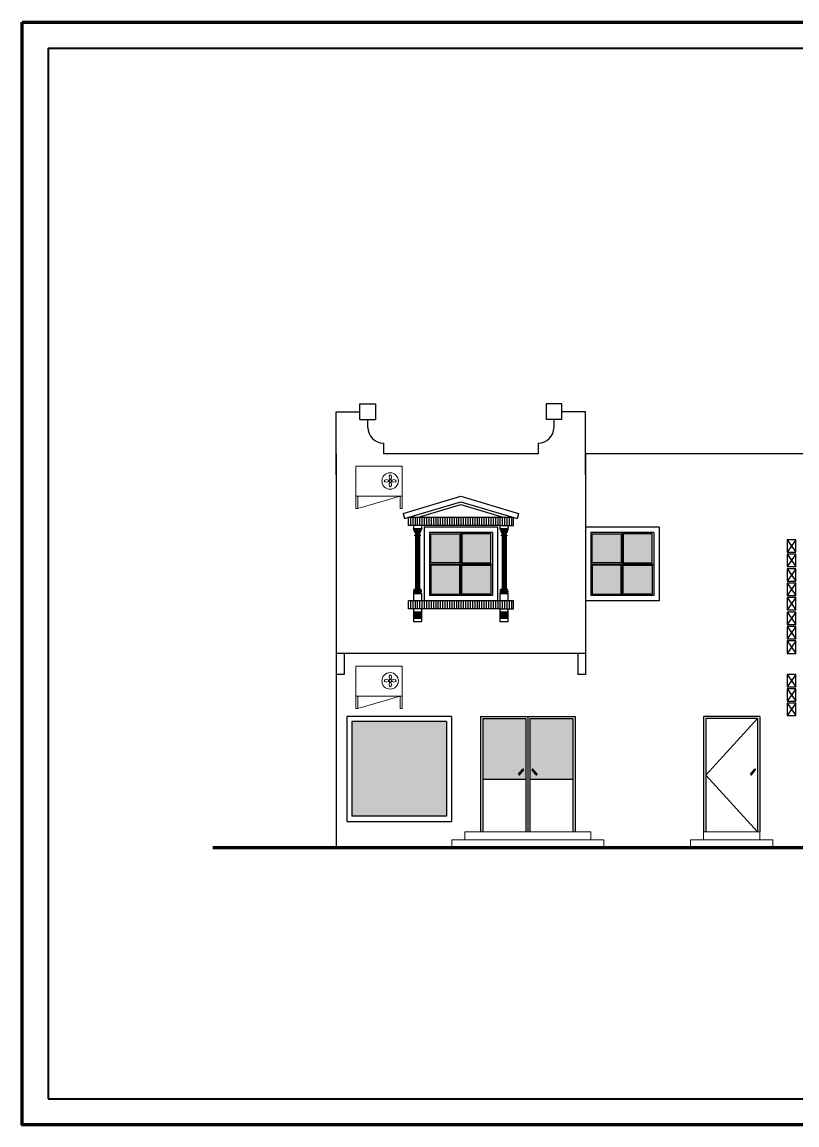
# Model space of a CAD drawing. Extents: x -110 to 3211, y -163 to 893.
# Drawn here: x 207.62 to 222.38, y 78.77 to 99.77 of the extents above; entities that cross this region are included whole.
import ezdxf

# ---------------------------------------------------------------- set-up
doc = ezdxf.new("R2010")
doc.units = 0
doc.header["$LTSCALE"] = 0.8
doc.header["$MEASUREMENT"] = 0
doc.linetypes.add('CONTINU', pattern=[0])
doc.layers.get('0').update_dxf_attribs({"color": 5, "linetype": 'CONTINUOUS'})
for name, color, linetype in [('Cotation', 11, 'CONTINUOUS'), ('facades', 7, 'CONTINUOUS'), ('H-CARTOUCHE', 7, 'CONTINUOUS'), ('habillage', 9, 'CONTINUOUS'), ('MARQU', 9, 'CONTINUOUS'), ('Mur', 7, 'CONTINUOUS'), ('POWER', 5, 'CONTINUOUS'), ('SEUIL', 6, 'CONTINUOUS')]:
    doc.layers.add(name, color=color, linetype=linetype)

# ---------------------------------------------------------------- blocks, each defined once
blk = doc.blocks.new('A$C5A900A57')
for centre in [(0.071, 0.071), (0.329, 0.071)]:
    blk.add_circle(centre, 0.0422)
for centre, radius, start, end in [((0.071, 0.071), 0.0712, 83.91299, 21.09835), ((0.064, -0.056), 0.169, 62.96143, 88.05007), ((0.064, -0.056), 0.198, 62.96143, 88.05007), ((0.2, 0.112), 0.0642, 193.83944, 346.16056), ((0.2, 0.21), 0.129, 242.96143, 297.03857), ((0.2, 0.21), 0.1, 242.96143, 297.03857), ((0.335, -0.056), 0.198, 91.94993, 117.03857), ((0.329, 0.071), 0.0712, 158.90165, 96.08701), ((0.335, -0.056), 0.169, 91.94993, 117.03857)]:
    blk.add_arc(centre, radius, start, end)
blk = doc.blocks.new('A$C25567669')
for p, q in [((0.023, 0.571), (0.544, 0.571)), ((0.664, 0.571), (0.023, 0.571)), ((0.664, 0.524), (0.023, 0.524)), ((0.047, 0.501), (0.047, 0.478)), ((0.64, 0.478), (0.047, 0.478)), ((0.544, 0.084), (0.144, 0.084)), ((0.544, 0.055), (0.144, 0.055)), ((0.144, 0.055), (0.144, 0.044)), ((0.544, 0.044), (0.144, 0.044)), ((0.544, 0.015), (0.144, 0.015)), ((0.544, 0.055), (0.544, 0.044)), ((0.64, 0.501), (0.64, 0.478))]:
    blk.add_line(p, q)
for centre, radius, start, end in [((0.023, 0.548), 0.0234, 90, 270), ((0.023, 0.501), 0.0234, 0, 90), ((0.08, 0.48), 0.0331, 184.08789, 296.54479), ((-0.008, 0.157), 0.18, 336.34439, 52.0232), ((0.151, 0.022), 0.0234, 109.05308, 343.00259), ((0.144, 0.07), 0.0145, 90, 270), ((0.536, 0.022), 0.0234, 196.99741, 70.94692), ((0.696, 0.157), 0.18, 127.9768, 203.65561), ((0.544, 0.07), 0.0145, 270, 90), ((0.607, 0.48), 0.0331, 243.45521, 355.91211), ((0.664, 0.501), 0.0234, 90, 180), ((0.664, 0.548), 0.0234, 270, 90)]:
    blk.add_arc(centre, radius, start, end)
at = {"extrusion": (0, 0, -1)}
blk.add_ellipse((0.344, 0.215), major_axis=(0, 0.101), ratio=0.483441, dxfattribs=at)
blk.add_open_spline([(0.344, 0.345), (0.359, 0.345), (0.374, 0.338), (0.395, 0.318), (0.403, 0.305), (0.424, 0.253), (0.426, 0.204), (0.408, 0.128), (0.393, 0.097), (0.339, 0.079), (0.315, 0.088), (0.286, 0.118), (0.277, 0.138), (0.26, 0.206), (0.263, 0.262), (0.293, 0.321), (0.308, 0.338), (0.334, 0.345), (0.339, 0.345), (0.344, 0.345)], degree=3, knots=[0, 0, 0, 0, 0.434617, 0.434617, 0.869235, 0.869235, 2.037136, 2.037136, 2.983222, 2.983222, 3.603926, 3.603926, 4.22463, 4.22463, 5.529591, 5.529591, 6.152657, 6.152657, 6.283185, 6.283185, 6.283185, 6.283185])
at = {"xscale": -1.399999999999977, "yscale": 1.400000000000006, "zscale": 1.4}
blk.add_blockref('A$C5A900A57', (0.623, 0.278), dxfattribs=at)
blk = doc.blocks.new('A$C3EC644C7')
for p, q in [((0, 0.096), (0, 0.11)), ((0, 0), (0, 0.036)), ((0.489, 0.127), (0.017, 0.127)), ((0.489, 0.079), (0.017, 0.079)), ((0.017, 0.079), (0.017, 0.053)), ((0.471, 0.279), (0.035, 0.279)), ((0.471, 0.244), (0.035, 0.244)), ((0.47, 0.198), (0.036, 0.198)), ((0.453, 0.297), (0.053, 0.297)), ((0.489, 0.079), (0.489, 0.053)), ((0.506, 0.096), (0.506, 0.11)), ((0.506, 0), (0.506, 0.036)), ((0.506, 0), (0, 0))]:
    blk.add_line(p, q)
for centre, radius, start, end in [((0.017, 0.11), 0.0165, 90, 180), ((0.017, 0.096), 0.0165, 180, 270), ((0.017, 0.036), 0.0165, 90, 180), ((0.036, 0.162), 0.0355, 90, 270), ((0.035, 0.261), 0.0173, 90, 270), ((0.053, 0.279), 0.0184, 90, 180), ((0.029, 0.221), 0.024, 286.81306, 77.6819), ((0.453, 0.279), 0.0184, 0, 90), ((0.476, 0.221), 0.024, 102.3181, 253.18694), ((0.47, 0.162), 0.0355, 270, 90), ((0.471, 0.261), 0.0173, 270, 90), ((0.489, 0.11), 0.0165, 0, 90), ((0.489, 0.096), 0.0165, 270, 0), ((0.489, 0.036), 0.0165, 0, 90)]:
    blk.add_arc(centre, radius, start, end)
blk = doc.blocks.new('A$C0AA050A8')
at = {"layer": 'POWER', "color": 42}
for p, q in [((0.072, 1.836), (0.072, 0.146)), ((0.092, 1.837), (0.092, 0.146)), ((0.099, 1.836), (0.099, 0.146)), ((0.119, 1.837), (0.119, 0.146)), ((0.126, 1.837), (0.126, 0.146)), ((0.145, 1.836), (0.145, 0.146)), ((0.152, 1.837), (0.152, 0.146)), ((0.172, 1.836), (0.172, 0.146)), ((0.178, 1.836), (0.178, 0.146)), ((0.198, 1.836), (0.198, 0.146)), ((0.072, 0.146), (0.092, 0.146)), ((0.099, 0.146), (0.119, 0.146)), ((0.126, 0.146), (0.145, 0.146)), ((0.152, 0.146), (0.172, 0.146)), ((0.178, 0.146), (0.198, 0.146))]:
    blk.add_line(p, q, dxfattribs=at)
for centre in [(0.082, 1.836), (0.109, 1.836), (0.136, 1.835), (0.162, 1.835), (0.188, 1.835)]:
    blk.add_arc(centre, 0.00999, 6.0367, 173.0529, dxfattribs=at)
at = {"color": 5, "xscale": -0.3938284899627433, "yscale": 0.3938284899519431, "zscale": 0.3938284899538318}
blk.add_blockref('A$C25567669', (0.271, 1.846), dxfattribs=at)
at = {"color": 30, "xscale": -0.4739457226066861, "yscale": 0.4739457225936121, "zscale": 0.4739457225959396}
blk.add_blockref('A$C3EC644C7', (0.252, 0), dxfattribs=at)

msp = doc.modelspace()

# ---------------------------------------------------------------- hatches: boundary and pattern name
at = {"layer": 'Cotation', "linetype": 'CONTINU', "lineweight": 15}
h = msp.add_hatch(color=1, dxfattribs=at)
h.set_gradient(color1=(0, 0, 255), one_color=1, tint=1, name='HEMISPHERICAL')
h.paths.add_polyline_path([(215.412, 90.023), (215.962, 90.023), (215.962, 89.473), (215.412, 89.473)])
h.paths.add_polyline_path([(215.412, 89.427), (215.962, 89.427), (215.962, 88.877), (215.412, 88.877)])
h = msp.add_hatch(color=1, dxfattribs=at)
h.set_gradient(color1=(0, 0, 255), one_color=1, tint=1, name='HEMISPHERICAL')
h.paths.add_polyline_path([(216.001, 90.023), (216.552, 90.023), (216.552, 89.473), (216.001, 89.473)])
h.paths.add_polyline_path([(216.001, 89.427), (216.552, 89.427), (216.552, 88.877), (216.001, 88.877)])
h = msp.add_hatch(color=1, dxfattribs=at)
h.set_gradient(color1=(0, 0, 255), one_color=1, tint=1, name='HEMISPHERICAL')
h.paths.add_polyline_path([(218.487, 90.023), (219.038, 90.023), (219.038, 89.473), (218.487, 89.473)])
h.paths.add_polyline_path([(218.487, 89.427), (219.038, 89.427), (219.038, 88.877), (218.487, 88.877)])
h = msp.add_hatch(color=1, dxfattribs=at)
h.set_gradient(color1=(0, 0, 255), one_color=1, tint=1, name='HEMISPHERICAL')
h.paths.add_polyline_path([(219.077, 90.023), (219.627, 90.023), (219.627, 89.473), (219.077, 89.473)])
h.paths.add_polyline_path([(219.077, 89.427), (219.627, 89.427), (219.627, 88.877), (219.077, 88.877)])
h = msp.add_hatch(color=1, dxfattribs=at)
h.set_gradient(color1=(0, 0, 255), one_color=1, tint=1, name='HEMISPHERICAL')
h.paths.add_polyline_path([(213.905, 84.65), (215.705, 84.65), (215.705, 86.45), (213.905, 86.45)])
h = msp.add_hatch(color=1, dxfattribs=at)
h.set_gradient(color1=(0, 0, 255), one_color=1, tint=1, name='HEMISPHERICAL')
h.paths.add_polyline_path([(217.216, 86.51), (216.396, 86.51), (216.396, 85.35), (217.216, 85.35)])
h.paths.add_polyline_path([(217.161, 85.546, -0.434467), (217.177, 85.533), (217.097, 85.435, -0.434467), (217.081, 85.447)], flags=16)
h.paths.add_polyline_path([(217.296, 86.51), (217.296, 85.35), (218.116, 85.35), (218.116, 86.51)])
h.paths.add_polyline_path([(217.416, 85.435, 0.434467), (217.432, 85.447), (217.351, 85.546, 0.434467), (217.336, 85.533)], flags=16)
at = {"layer": 'habillage'}
h = msp.add_hatch(dxfattribs=at)
h.set_pattern_fill('ANSI31', color=256, scale=0.35, angle=45, style=0)
h.set_pattern_definition([(90, (336.957275, 72.53686), (-0.04375, 7e-18), [])])
h.paths.add_polyline_path([(214.981, 90.336), (214.981, 90.186), (215.081, 90.186), (215.231, 90.186), (216.531, 90.186), (216.681, 90.186), (216.981, 90.186), (216.981, 90.336)])
h = msp.add_hatch(dxfattribs=at)
h.set_pattern_fill('ANSI31', color=256, scale=0.35, angle=45, style=0)
h.set_pattern_definition([(90, (336.957275, 70.950856), (-0.04375, 7e-18), [])])
h.paths.add_polyline_path([(214.981, 88.75), (214.981, 88.6), (215.081, 88.6), (215.231, 88.6), (216.531, 88.6), (216.681, 88.6), (216.981, 88.6), (216.981, 88.75)])

# ---------------------------------------------------------------- linework, layer by layer
at = {"color": 5, "lineweight": 40}
for p, q in [((208.12, 99.27), (208.12, 79.27)), ((208.12, 99.27), (236.82, 99.27)), ((208.12, 79.27), (236.82, 79.27))]:
    msp.add_line(p, q, dxfattribs=at)
at = {"ltscale": 0.2}
for p, q in [((214.881, 90.41), (215.981, 90.74)), ((215.981, 90.74), (217.081, 90.41)), ((214.909, 90.315), (215.981, 90.636)), ((215.155, 90.336), (215.981, 90.584)), ((215.981, 90.636), (217.052, 90.315)), ((215.981, 90.584), (216.807, 90.336)), ((214.881, 90.41), (214.909, 90.315)), ((217.081, 90.41), (217.052, 90.315)), ((216.681, 90.15), (215.281, 90.15)), ((215.281, 90.15), (215.281, 88.75)), ((216.681, 90.15), (216.681, 88.75)), ((216.581, 90.05), (215.381, 90.05)), ((215.381, 90.05), (215.381, 88.85)), ((215.981, 90.05), (215.981, 88.85)), ((216.581, 90.05), (216.581, 88.85)), ((215.381, 89.45), (216.581, 89.45)), ((215.083, 88.891), (215.081, 88.891)), ((215.225, 88.891), (215.231, 88.891)), ((216.581, 88.85), (215.381, 88.85)), ((216.733, 88.891), (216.731, 88.891)), ((216.875, 88.891), (216.881, 88.891)), ((216.781, 88.75), (215.181, 88.75))]:
    msp.add_line(p, q, dxfattribs=at)
for p, q in [((214.981, 90.186), (214.981, 90.336)), ((216.981, 90.336), (214.981, 90.336)), ((216.981, 90.186), (216.981, 90.336)), ((215.081, 90.186), (215.081, 90.123)), ((215.231, 90.186), (215.231, 90.123)), ((216.731, 90.186), (215.231, 90.186)), ((216.731, 90.186), (216.881, 90.186)), ((216.731, 90.123), (216.731, 90.186)), ((216.881, 90.123), (216.881, 90.186)), ((215.081, 88.891), (215.081, 88.75)), ((215.231, 88.891), (215.231, 88.75)), ((216.731, 88.75), (216.731, 88.891)), ((216.881, 88.75), (216.881, 88.891)), ((214.981, 88.6), (214.981, 88.75)), ((216.981, 88.75), (214.981, 88.75)), ((216.981, 88.6), (216.981, 88.75)), ((215.081, 88.6), (215.081, 88.35)), ((215.231, 88.6), (215.231, 88.35)), ((216.731, 88.6), (215.231, 88.6)), ((216.731, 88.6), (216.881, 88.6)), ((216.731, 88.35), (216.731, 88.6)), ((216.881, 88.35), (216.881, 88.6)), ((215.231, 88.35), (215.081, 88.35)), ((216.881, 88.35), (216.731, 88.35))]:
    msp.add_line(p, q)
at = {"color": 3, "lineweight": 90}
msp.add_line((211.254, 84.05), (228.308, 84.05), dxfattribs=at)
at = {"color": 5, "lineweight": 100}
msp.add_lwpolyline([(207.62, 99.77), (237.32, 99.77), (237.32, 78.77), (207.62, 78.77)], close=True, dxfattribs=at)
at = {"color": 9, "ltscale": 0.2}
for points in [[(215.41, 90.023), (215.96, 90.023), (215.96, 89.473), (215.41, 89.473)], [(216.55, 90.023), (215.999, 90.023), (215.999, 89.473), (216.55, 89.473)], [(215.41, 88.877), (215.96, 88.877), (215.96, 89.427), (215.41, 89.427)], [(216.55, 88.877), (215.999, 88.877), (215.999, 89.427), (216.55, 89.427)]]:
    msp.add_lwpolyline(points, close=True, dxfattribs=at)
at = {"ltscale": 0.2}
for points in [[(218.485, 90.023), (219.036, 90.023), (219.036, 89.473), (218.485, 89.473)], [(219.625, 90.023), (219.075, 90.023), (219.075, 89.473), (219.625, 89.473)], [(218.485, 88.877), (219.036, 88.877), (219.036, 89.427), (218.485, 89.427)], [(219.625, 88.877), (219.075, 88.877), (219.075, 89.427), (219.625, 89.427)]]:
    msp.add_lwpolyline(points, close=True, dxfattribs=at)
at = {"layer": 'facades', "color": 9, "ltscale": 2}
for p, q in [((215.231, 88.527), (215.081, 88.527)), ((215.231, 88.517), (215.081, 88.517)), ((215.231, 88.507), (215.081, 88.507)), ((215.231, 88.497), (215.081, 88.497)), ((215.231, 88.487), (215.081, 88.487)), ((215.231, 88.472), (215.081, 88.472)), ((215.231, 88.462), (215.081, 88.462)), ((215.231, 88.452), (215.081, 88.452)), ((215.231, 88.442), (215.081, 88.442)), ((215.231, 88.432), (215.081, 88.432)), ((215.231, 88.422), (215.081, 88.422)), ((215.231, 88.412), (215.081, 88.412)), ((216.881, 88.527), (216.731, 88.527)), ((216.881, 88.517), (216.731, 88.517)), ((216.881, 88.507), (216.731, 88.507)), ((216.881, 88.497), (216.731, 88.497)), ((216.881, 88.487), (216.731, 88.487)), ((216.881, 88.472), (216.731, 88.472)), ((216.881, 88.462), (216.731, 88.462)), ((216.881, 88.452), (216.731, 88.452)), ((216.881, 88.442), (216.731, 88.442)), ((216.881, 88.432), (216.731, 88.432)), ((216.881, 88.422), (216.731, 88.422)), ((216.881, 88.412), (216.731, 88.412))]:
    msp.add_line(p, q, dxfattribs=at)
at = {"layer": 'H-CARTOUCHE'}
for p, q in [((215.081, 90.186), (214.981, 90.186)), ((215.231, 90.123), (215.081, 90.123)), ((216.881, 90.123), (216.731, 90.123)), ((216.881, 90.186), (216.981, 90.186)), ((215.081, 88.6), (214.981, 88.6)), ((215.231, 88.537), (215.081, 88.537)), ((215.231, 88.477), (215.081, 88.477)), ((216.881, 88.537), (216.731, 88.537)), ((216.881, 88.477), (216.731, 88.477)), ((216.881, 88.6), (216.981, 88.6))]:
    msp.add_line(p, q, dxfattribs=at)
at = {"layer": 'habillage'}
for p, q in [((215.231, 90.186), (215.081, 90.186)), ((215.231, 88.6), (215.081, 88.6))]:
    msp.add_line(p, q, dxfattribs=at)
at = {"layer": 'MARQU', "color": 42, "lineweight": 15}
for p, q in [((214.016, 90.505), (214.824, 90.741)), ((214.016, 86.698), (214.824, 86.934))]:
    msp.add_line(p, q, dxfattribs=at)
for points in [[(213.98, 91.315), (214.861, 91.315), (214.861, 90.741), (213.98, 90.741)], [(213.98, 90.741), (214.016, 90.741), (214.016, 90.505), (213.98, 90.505)], [(214.824, 90.741), (214.861, 90.741), (214.861, 90.505), (214.824, 90.505)], [(213.98, 87.507), (214.861, 87.507), (214.861, 86.934), (213.98, 86.934)], [(213.98, 86.934), (214.016, 86.934), (214.016, 86.698), (213.98, 86.698)], [(214.824, 86.934), (214.861, 86.934), (214.861, 86.698), (214.824, 86.698)]]:
    msp.add_lwpolyline(points, close=True, dxfattribs=at)
for centre, radius in [((214.633, 91.032), 0.157), ((214.635, 91.034), 0.023), ((214.633, 87.225), 0.157), ((214.635, 87.227), 0.023)]:
    msp.add_circle(centre, radius, dxfattribs=at)
for centre, major_axis in [((214.635, 91.102), (0, -0.0454)), ((214.566, 91.034), (0.0454, 0)), ((214.635, 90.965), (0, 0.0454)), ((214.703, 91.034), (-0.0454, 0)), ((214.566, 87.227), (0.0454, 0)), ((214.635, 87.295), (0, -0.0454)), ((214.635, 87.158), (0, 0.0454)), ((214.703, 87.227), (-0.0454, 0))]:
    msp.add_ellipse(centre, major_axis=major_axis, ratio=0.50375, dxfattribs=at)
at = {"layer": 'Mur', "linetype": 'Continuous', "lineweight": 30, "ltscale": 0.8}
for p, q in [((214.055, 92.2), (214.055, 92.5)), ((214.055, 92.5), (214.355, 92.5)), ((214.355, 92.5), (214.355, 92.2)), ((217.606, 92.5), (217.606, 92.2)), ((217.906, 92.5), (217.606, 92.5)), ((217.906, 92.2), (217.906, 92.5)), ((213.605, 91.15), (213.605, 92.35)), ((213.605, 92.35), (214.055, 92.35)), ((214.055, 92.2), (214.355, 92.2)), ((214.205, 92.05), (214.205, 92.2)), ((217.906, 92.2), (217.606, 92.2)), ((217.756, 92.05), (217.756, 92.2)), ((218.356, 92.35), (217.906, 92.35)), ((218.356, 91.15), (218.356, 92.35)), ((214.505, 91.75), (214.505, 91.55)), ((217.456, 91.75), (217.456, 91.55)), ((213.605, 91.55), (213.605, 87.35)), ((217.456, 91.55), (214.505, 91.55)), ((218.356, 91.55), (218.356, 87.75)), ((218.356, 87.75), (213.605, 87.75)), ((213.755, 87.75), (213.755, 87.35)), ((218.206, 87.75), (218.206, 87.35)), ((218.356, 87.75), (218.356, 87.35)), ((213.755, 87.35), (213.605, 87.35)), ((218.356, 87.35), (218.206, 87.35))]:
    msp.add_line(p, q, dxfattribs=at)
at = {"layer": 'Mur', "color": 253, "linetype": 'Continuous', "lineweight": 30, "ltscale": 0.8}
for p, q in [((222.705, 91.55), (218.356, 91.55)), ((213.605, 87.35), (213.605, 84.05))]:
    msp.add_line(p, q, dxfattribs=at)
at = {"layer": 'Mur', "color": 253, "linetype": 'Continuous', "lineweight": 25, "ltscale": 0.8}
for p, q in [((219.756, 90.15), (218.356, 90.15)), ((219.756, 90.15), (219.756, 88.75)), ((219.656, 90.05), (218.456, 90.05)), ((218.456, 90.05), (218.456, 88.85)), ((219.056, 90.05), (219.056, 88.85)), ((219.656, 90.05), (219.656, 88.85)), ((222.364, 89.912), (222.195, 89.677)), ((222.195, 89.912), (222.364, 89.677)), ((222.364, 89.637), (222.195, 89.401)), ((222.195, 89.637), (222.364, 89.401)), ((218.456, 89.45), (219.656, 89.45)), ((222.364, 89.361), (222.195, 89.126)), ((222.195, 89.361), (222.364, 89.126)), ((222.364, 89.086), (222.195, 88.851)), ((222.195, 89.086), (222.364, 88.851)), ((219.656, 88.85), (218.456, 88.85)), ((219.756, 88.75), (218.356, 88.75)), ((222.364, 88.811), (222.195, 88.576)), ((222.195, 88.811), (222.364, 88.576)), ((222.364, 88.536), (222.195, 88.3)), ((222.195, 88.536), (222.364, 88.3)), ((222.364, 88.26), (222.195, 88.025)), ((222.195, 88.26), (222.364, 88.025)), ((222.364, 87.985), (222.195, 87.75)), ((222.195, 87.985), (222.364, 87.75)), ((222.364, 87.35), (222.195, 87.115)), ((222.195, 87.35), (222.364, 87.115)), ((222.364, 87.075), (222.195, 86.84)), ((222.195, 87.075), (222.364, 86.84)), ((222.364, 86.8), (222.195, 86.564)), ((222.195, 86.8), (222.364, 86.564)), ((213.805, 86.55), (213.805, 84.55)), ((215.805, 86.55), (213.805, 86.55)), ((215.805, 86.55), (215.805, 84.55)), ((216.356, 86.55), (218.156, 86.55)), ((216.356, 86.55), (216.356, 84.35)), ((217.256, 86.55), (217.256, 84.35)), ((218.156, 86.55), (218.156, 84.35)), ((221.675, 86.55), (220.605, 86.55)), ((220.605, 86.55), (220.605, 84.35)), ((221.675, 86.55), (221.675, 84.35)), ((215.705, 86.45), (213.905, 86.45)), ((213.905, 86.45), (213.905, 84.65)), ((215.705, 86.45), (215.705, 84.65)), ((216.396, 86.51), (217.216, 86.51)), ((216.396, 86.51), (216.396, 84.35)), ((217.216, 86.51), (217.216, 84.35)), ((217.296, 86.51), (218.116, 86.51)), ((217.296, 86.51), (217.296, 84.35)), ((218.116, 86.51), (218.116, 84.35)), ((221.635, 86.51), (220.645, 86.51)), ((220.645, 86.51), (220.645, 84.35)), ((221.635, 86.51), (220.645, 85.43)), ((221.635, 86.51), (221.635, 84.35)), ((217.081, 85.447), (217.161, 85.546)), ((217.097, 85.435), (217.177, 85.533)), ((217.416, 85.435), (217.336, 85.533)), ((217.432, 85.447), (217.351, 85.546)), ((221.5, 85.447), (221.58, 85.546)), ((221.515, 85.435), (221.596, 85.533)), ((217.216, 85.35), (216.396, 85.35)), ((218.116, 85.35), (217.296, 85.35)), ((220.645, 85.43), (221.635, 84.35)), ((215.705, 84.65), (213.905, 84.65)), ((213.805, 84.55), (215.805, 84.55))]:
    msp.add_line(p, q, dxfattribs=at)
for points in [[(222.364, 89.912), (222.195, 89.912), (222.195, 89.677), (222.364, 89.677)], [(222.364, 89.637), (222.195, 89.637), (222.195, 89.401), (222.364, 89.401)], [(222.364, 89.361), (222.195, 89.361), (222.195, 89.126), (222.364, 89.126)], [(222.364, 89.086), (222.195, 89.086), (222.195, 88.851), (222.364, 88.851)], [(222.364, 88.811), (222.195, 88.811), (222.195, 88.576), (222.364, 88.576)], [(222.364, 88.536), (222.195, 88.536), (222.195, 88.3), (222.364, 88.3)], [(222.364, 88.26), (222.195, 88.26), (222.195, 88.025), (222.364, 88.025)], [(222.364, 87.985), (222.195, 87.985), (222.195, 87.75), (222.364, 87.75)], [(222.364, 87.35), (222.195, 87.35), (222.195, 87.115), (222.364, 87.115)], [(222.364, 87.075), (222.195, 87.075), (222.195, 86.84), (222.364, 86.84)], [(222.364, 86.8), (222.195, 86.8), (222.195, 86.564), (222.364, 86.564)]]:
    msp.add_lwpolyline(points, close=True, dxfattribs=at)
for centre in [(217.165, 85.535), (217.348, 85.535), (221.584, 85.535), (217.093, 85.446), (217.42, 85.446), (221.512, 85.446)]:
    msp.add_circle(centre, 0.00704, dxfattribs=at)
at = {"layer": 'Mur', "linetype": 'Continuous', "lineweight": 30, "ltscale": 0.8}
for centre, start, end in [((214.515, 92.06), 181.871, 268.129), ((217.446, 92.06), 271.871, 358.129)]:
    msp.add_arc(centre, 0.31, start, end, dxfattribs=at)
at = {"layer": 'Mur', "color": 253, "linetype": 'Continuous', "lineweight": 25, "ltscale": 0.8}
for centre, start, end in [((217.163, 85.533), 3.9249, 97.8583), ((217.349, 85.533), 82.1417, 176.0751), ((221.582, 85.533), 3.9249, 97.8583), ((217.095, 85.448), 183.9249, 277.8583), ((217.418, 85.448), 262.1417, 356.0751), ((221.514, 85.448), 183.9249, 277.8583)]:
    msp.add_arc(centre, 0.0137, start, end, dxfattribs=at)
at = {"layer": 'SEUIL', "color": 67, "lineweight": 20}
for p, q in [((216.056, 84.35), (216.056, 84.2)), ((218.456, 84.35), (216.056, 84.35)), ((218.456, 84.35), (218.456, 84.2)), ((221.675, 84.35), (220.605, 84.35)), ((220.605, 84.35), (220.605, 84.2)), ((221.675, 84.35), (221.675, 84.2)), ((218.706, 84.2), (215.806, 84.2)), ((215.806, 84.2), (215.806, 84.05)), ((218.706, 84.2), (218.706, 84.05)), ((221.925, 84.2), (220.355, 84.2)), ((220.355, 84.2), (220.355, 84.05)), ((221.925, 84.2), (221.925, 84.05))]:
    msp.add_line(p, q, dxfattribs=at)

# ---------------------------------------------------------------- block references
at = {"ltscale": 0.2, "xscale": 0.594945943537823, "yscale": 0.594945943537823, "zscale": 0.594945943537823}
for p in [(215.075, 88.891), (216.725, 88.891)]:
    msp.add_blockref('A$C0AA050A8', p, dxfattribs=at)

doc.saveas('drawing.dxf')
